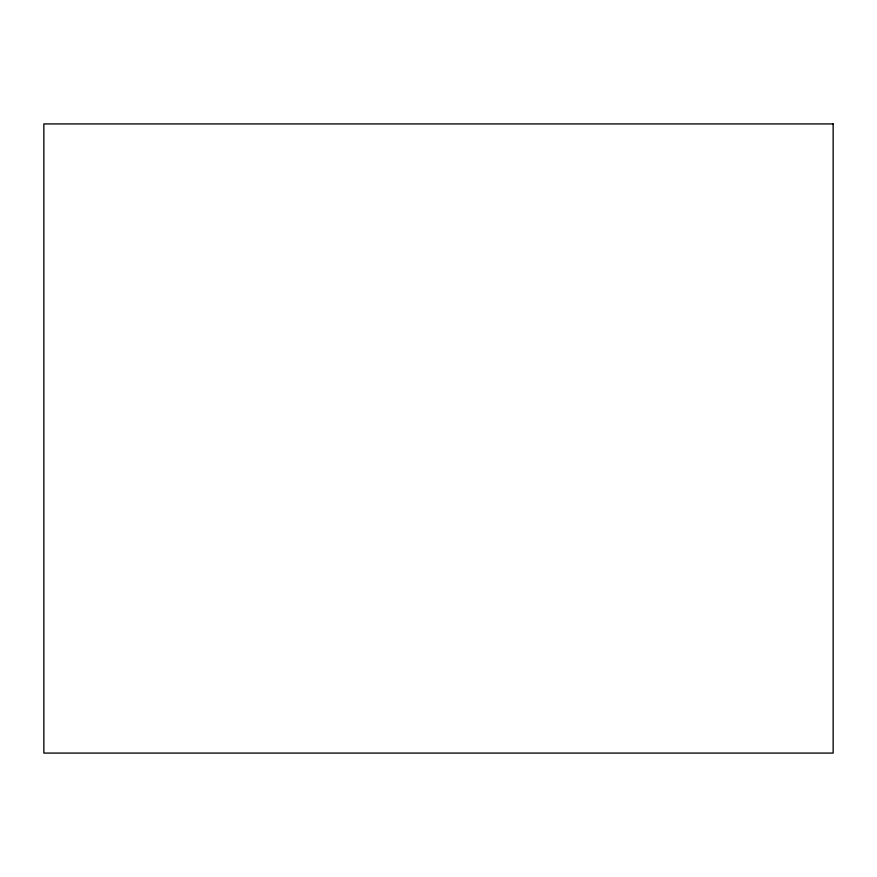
<?xml version="1.0" encoding="UTF-8"?>
<svg xmlns="http://www.w3.org/2000/svg" width="877" height="877" viewBox="0 0 877 877"><rect width="100%" height="100%" fill="white"/><g stroke="black" fill="none" stroke-linecap="round" stroke-linejoin="round"><path stroke-width="1.32" d="M833.15 123.92L43.85 123.92L43.85 753.08L833.15 753.08L833.15 123.92"/></g></svg>
